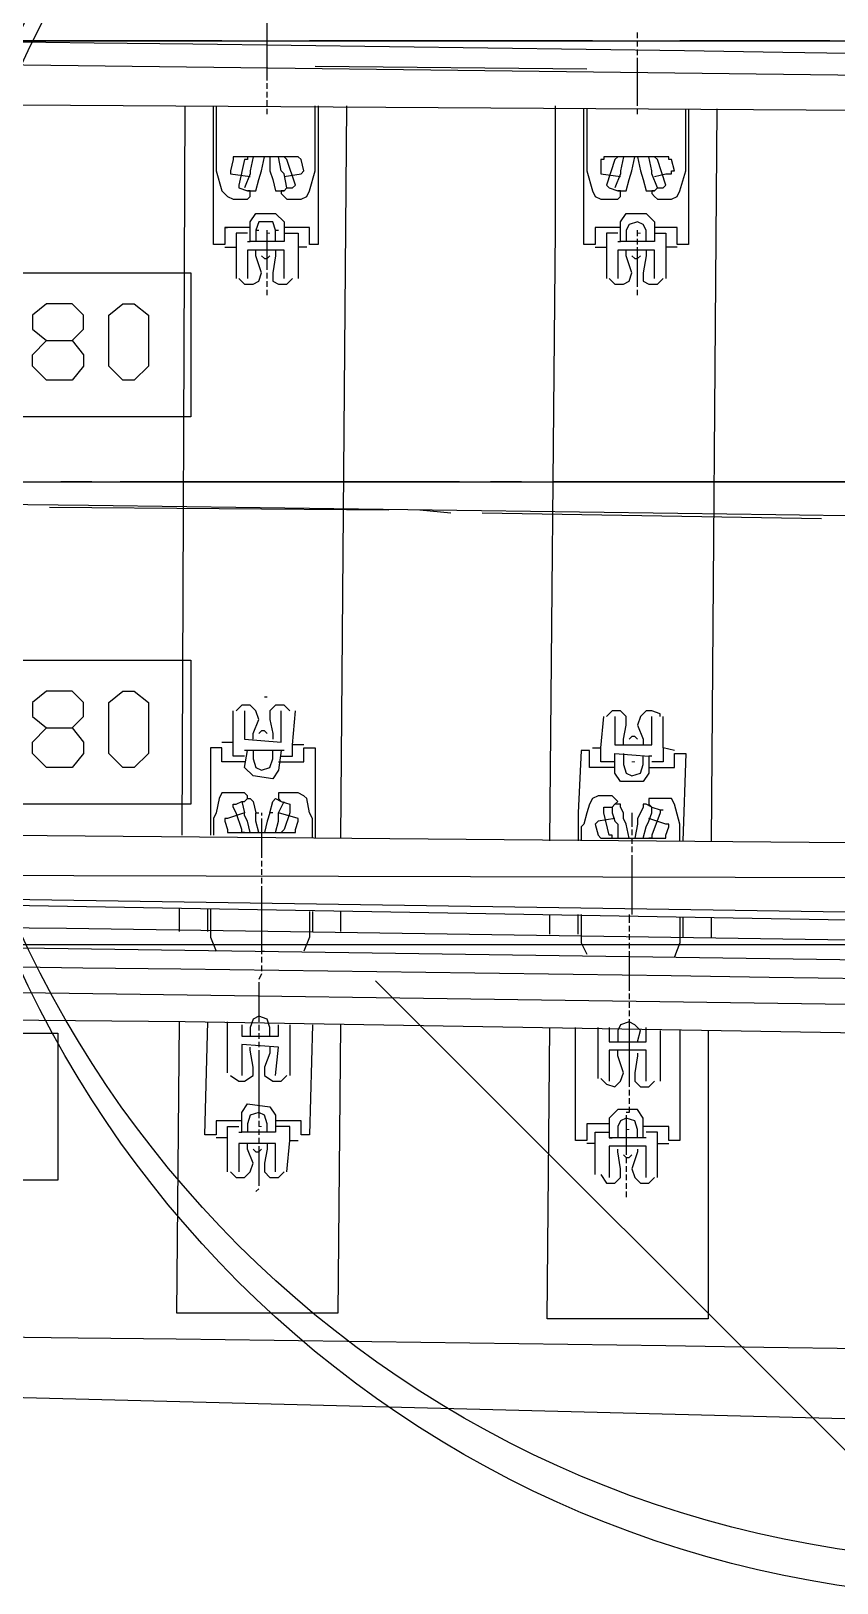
# Model space of a CAD drawing. Header units: millimetres. Extents: x -45 to 90, y -17 to 16.
# Drawn here: x 5.32 to 6.626, y -1.785 to 0.731 of the extents above; entities that cross this region are included whole.
import ezdxf

# ---------------------------------------------------------------- set-up
doc = ezdxf.new("R2010")
doc.units = ezdxf.units.MM
doc.header["$PDMODE"] = 3
doc.layers.add('PDF_Geometry', color=7, linetype='Continuous')

msp = doc.modelspace()

# ---------------------------------------------------------------- linework, layer by layer
at = {"color": 2}
for p, q in [((0, 0), (53.4325, 0)), ((0, 0), (42.783, 0)), ((0, -0.75), (53.4325, -0.75))]:
    msp.add_line(p, q, dxfattribs=at)
at = {"color": 6}
msp.add_lwpolyline([(-0.0021, -1.3499), (23.64, -1.95), (23.7209, 1.35), (0.0002, 1.3501)], close=True, dxfattribs=at)
at = {"color": 4}
for centre in [(6.8933, 0), (6.8928, -0.0589)]:
    msp.add_circle(centre, 1.75, dxfattribs=at)
at = {"color": 2}
for radius in [500.8082, 500.0582, 499.3082]:
    msp.add_arc((-0.8299, -500.0575), radius, 85.235272, 89.904911, dxfattribs=at)
at = {"color": 5}
msp.add_arc((-0.8299, -500.0575), 498.7082, 85.235272, 89.904911, dxfattribs=at)
at = {"color": 4}
msp.add_point((6.8783, -1.8089), dxfattribs=at)
at = {"layer": 'PDF_Geometry', "lineweight": 25}
for points in [[(5.7026, 0.6509), (5.7026, 0.6647), (5.7026, 0.6784), (5.7026, 0.6922), (5.7026, 0.706), (5.7026, 0.7197), (5.7026, 0.7335), (5.7026, 0.7472)], [(16.0903, 0.4309), (14.5408, 0.4815), (12.9501, 0.5272), (10.6122, 0.5868), (8.2789, 0.6326), (7.683, 0.6464), (3.9882, 0.6922), (0.298, 0.7151), (0.1971, 0.7151), (-0.0046, 0.7151), (0.1971, 0.7151), (7.683, 0.7151), (8.2789, 0.706), (10.6168, 0.6601), (12.9501, 0.6005), (14.5408, 0.5547), (16.0903, 0.5043), (16.2553, 0.4997), (16.7137, 0.4815), (16.7733, 0.4815)], [(6.3032, 0.7197), (6.3032, 0.7289)], [(6.3032, 0.706), (6.3032, 0.7151)], [(6.6149, 0.7151), (6.3719, 0.7151), (7.5225, 0.7151), (7.1466, 0.7151)], [(-0.4813, 0.683), (-0.0046, 0.683), (-0.0046, 0.628), (2.6588, 0.628), (7.683, 0.5961), (8.2789, 0.5868), (10.6122, 0.5363), (12.9456, 0.4767), (13.2435, 0.5043), (14.2429, 0.4767), (14.5362, 0.4309), (14.6508, 0.4309)], [(6.3032, 0.6922), (6.3032, 0.7014)], [(6.3032, 0.6097), (6.3032, 0.6189), (6.3032, 0.6234), (6.3032, 0.6326), (6.3032, 0.6372), (6.3032, 0.6464), (6.3032, 0.6509), (6.3032, 0.6601), (6.3032, 0.6647), (6.3032, 0.6739), (6.3032, 0.6784), (6.3032, 0.6876)], [(6.2206, 0.6693), (5.7806, 0.6739)], [(5.7026, 0.6372), (5.7026, 0.6464)], [(5.7026, 0.6234), (5.7026, 0.6326)], [(5.5651, -0.573), (5.5697, 0.6097)], [(5.6751, 0.4126), (5.6339, 0.4126), (5.6339, 0.3851), (5.6155, 0.3851), (5.6155, 0.6097)], [(5.6201, 0.6097), (5.6201, 0.5961), (5.6201, 0.5088), (5.6201, 0.5043), (5.6293, 0.4722), (5.6385, 0.463), (5.6476, 0.4584), (5.6706, 0.4584), (5.6751, 0.463), (5.6751, 0.4676), (5.6751, 0.4722), (5.6706, 0.4722)], [(5.7026, 0.6097), (5.7026, 0.6189)], [(5.7026, 0.5961), (5.7026, 0.6051)], [(5.7301, 0.4722), (5.7256, 0.4722), (5.7256, 0.4676), (5.7301, 0.463), (5.7347, 0.4584), (5.7577, 0.4584), (5.7668, 0.463), (5.7714, 0.4722), (5.7806, 0.5043), (5.7806, 0.5088), (5.7806, 0.5961), (5.7806, 0.6097)], [(5.7852, 0.6097), (5.7852, 0.3851), (5.7714, 0.3851), (5.7714, 0.408), (5.7714, 0.4126), (5.7301, 0.4126)], [(5.831, 0.6097), (5.8218, -0.5776)], [(6.1611, -0.5822), (6.1702, 0.408), (6.1702, 0.5961), (6.1702, 0.6097)], [(6.2757, 0.4126), (6.2344, 0.4126), (6.2344, 0.408), (6.2344, 0.3851), (6.2161, 0.3851), (6.2161, 0.408), (6.2161, 0.5961), (6.2161, 0.6051)], [(6.2206, 0.6051), (6.2206, 0.5961), (6.2206, 0.5088), (6.2206, 0.5043), (6.2298, 0.4722), (6.2344, 0.463), (6.2436, 0.4584), (6.2711, 0.4584), (6.2757, 0.463), (6.2757, 0.4676), (6.2757, 0.4722), (6.2711, 0.4722)], [(6.3032, 0.5961), (6.3032, 0.6051)], [(6.3307, 0.4722), (6.3261, 0.4722), (6.3261, 0.4676), (6.3307, 0.463), (6.3353, 0.4584), (6.3536, 0.4584), (6.3582, 0.4584), (6.3673, 0.463), (6.3719, 0.4722), (6.3811, 0.5043), (6.3811, 0.5088), (6.3811, 0.6051)], [(6.3857, 0.6051), (6.3857, 0.3851), (6.3673, 0.3851), (6.3673, 0.4126), (6.3536, 0.4126), (6.3307, 0.4126)], [(6.4315, 0.6051), (6.4224, -0.5822)], [(5.7301, 0.4951), (5.7577, 0.4997), (5.7622, 0.5043), (5.7577, 0.5226), (5.7531, 0.5272), (5.7072, 0.5272), (5.6981, 0.5272), (5.6476, 0.5272), (5.6476, 0.5226), (5.6431, 0.5043), (5.6431, 0.4997), (5.6751, 0.4951)], [(5.6706, 0.5272), (5.6706, 0.5226), (5.666, 0.5226), (5.6568, 0.4815), (5.6568, 0.4767), (5.6706, 0.4722), (5.6797, 0.4722), (5.6843, 0.4722), (5.6889, 0.4905), (5.6935, 0.5043), (5.6981, 0.5272)], [(5.6797, 0.5272), (5.6751, 0.5043), (5.6751, 0.4997), (5.666, 0.4767)], [(5.7072, 0.5272), (5.7072, 0.5043), (5.7118, 0.4905), (5.7164, 0.4722), (5.721, 0.4722), (5.7256, 0.4722), (5.7301, 0.4722), (5.7347, 0.4767), (5.7439, 0.4767), (5.7485, 0.4815), (5.7347, 0.5226), (5.7301, 0.5272)], [(5.7347, 0.4767), (5.7301, 0.4997), (5.7256, 0.5043), (5.721, 0.5272)], [(6.3307, 0.4951), (6.349, 0.4997), (6.3582, 0.4997), (6.3582, 0.5043), (6.3628, 0.5043), (6.3582, 0.5226), (6.3536, 0.5226), (6.3536, 0.5272), (6.349, 0.5272), (6.3032, 0.5272), (6.2986, 0.5272), (6.2482, 0.5272), (6.2482, 0.5226), (6.2436, 0.5226), (6.2436, 0.5043), (6.2436, 0.4997), (6.2757, 0.4951)], [(6.2711, 0.5272), (6.2665, 0.5226), (6.2527, 0.4815), (6.2573, 0.4767), (6.2711, 0.4722), (6.2802, 0.4722), (6.2848, 0.4722), (6.2894, 0.4905), (6.294, 0.5043), (6.2986, 0.5272)], [(6.2802, 0.5272), (6.2757, 0.5043), (6.2757, 0.4997), (6.2665, 0.4767)], [(6.3032, 0.5272), (6.3077, 0.5043), (6.3123, 0.4905), (6.3169, 0.4722), (6.3215, 0.4722), (6.3261, 0.4722), (6.3307, 0.4722), (6.3353, 0.4767), (6.3444, 0.4767), (6.349, 0.4815), (6.3353, 0.5226), (6.3307, 0.5272)], [(6.3353, 0.4767), (6.3261, 0.4997), (6.3261, 0.5043), (6.3215, 0.5272)], [(5.6706, 0.3897), (5.6751, 0.3897), (5.6751, 0.4126), (5.6751, 0.4217), (5.6843, 0.4355), (5.7164, 0.4355), (5.7301, 0.4217), (5.7301, 0.408), (5.7301, 0.3897), (5.6751, 0.3897)], [(6.2711, 0.3897), (6.2757, 0.3897), (6.2757, 0.408), (6.2757, 0.4217), (6.2848, 0.4355), (6.3169, 0.4355), (6.3307, 0.4217), (6.3307, 0.408), (6.3307, 0.3897), (6.2757, 0.3897)], [(5.6339, 0.4126), (5.6385, 0.4126)], [(5.6706, 0.4034), (5.6522, 0.4034), (5.6522, 0.3805)], [(5.7164, 0.3897), (5.7164, 0.408), (5.7118, 0.4217), (5.7026, 0.4217), (5.6889, 0.4217), (5.6843, 0.408), (5.6843, 0.3897)], [(5.6843, 0.408), (5.6889, 0.408)], [(5.7026, 0.3438), (5.7026, 0.3576), (5.7026, 0.3713), (5.7026, 0.3851), (5.7026, 0.3988), (5.7026, 0.408)], [(5.7164, 0.408), (5.721, 0.408)], [(5.7301, 0.4034), (5.7531, 0.4034), (5.7531, 0.3805)], [(6.2711, 0.4034), (6.2527, 0.4034), (6.2527, 0.3805)], [(6.3169, 0.3897), (6.3169, 0.408), (6.3123, 0.4172), (6.3032, 0.4217), (6.2894, 0.4172), (6.2848, 0.408), (6.2848, 0.3897)], [(6.3032, 0.3988), (6.3032, 0.408)], [(6.3307, 0.4034), (6.349, 0.4034), (6.349, 0.3805)], [(5.6339, 0.3805), (5.6522, 0.3805), (5.6522, 0.3301)], [(5.7668, 0.3805), (5.7531, 0.3805), (5.7531, 0.3301)], [(6.2344, 0.3805), (6.2527, 0.3805), (6.2527, 0.3301)], [(6.3032, 0.3851), (6.3032, 0.3942)], [(6.3032, 0.3163), (6.3032, 0.3255), (6.3032, 0.3301), (6.3032, 0.3392), (6.3032, 0.3438), (6.3032, 0.353), (6.3032, 0.3576), (6.3032, 0.3669), (6.3032, 0.3713), (6.3032, 0.3805)], [(6.3673, 0.3805), (6.349, 0.3805), (6.349, 0.3301)], [(5.6568, 0.3301), (5.666, 0.3209), (5.6797, 0.3209), (5.6889, 0.3255), (5.6935, 0.3392), (5.6843, 0.3669), (5.6843, 0.3759)], [(5.7301, 0.3301), (5.7301, 0.3759), (5.6706, 0.3759), (5.6706, 0.3301)], [(5.6935, 0.3669), (5.6981, 0.3621), (5.7026, 0.3621), (5.7072, 0.3669)], [(5.7164, 0.3759), (5.7164, 0.3669), (5.7118, 0.3392), (5.7118, 0.3255), (5.721, 0.3209), (5.7347, 0.3209), (5.7439, 0.3301)], [(6.2573, 0.3301), (6.2665, 0.3209), (6.2802, 0.3209), (6.2894, 0.3255), (6.294, 0.3392), (6.2848, 0.3669), (6.2848, 0.3759)], [(6.3307, 0.3301), (6.3307, 0.3759), (6.2711, 0.3759), (6.2711, 0.3301)], [(6.294, 0.3669), (6.2986, 0.3621), (6.3032, 0.3621), (6.3077, 0.3669)], [(6.3169, 0.3759), (6.3169, 0.3669), (6.3123, 0.3392), (6.3123, 0.3255), (6.3215, 0.3209), (6.3353, 0.3209), (6.3444, 0.3301)], [(5.7026, 0.3301), (5.7026, 0.3392)], [(5.7026, 0.3163), (5.7026, 0.3255)], [(5.7026, 0.3026), (5.7026, 0.3117)], [(6.3032, 0.3026), (6.3032, 0.3117)], [(5.3863, 0.2292), (5.4047, 0.2063), (5.4047, 0.1879), (5.3863, 0.165), (5.3451, 0.165), (5.3222, 0.1879), (5.3222, 0.2063), (5.3451, 0.2292), (5.3863, 0.2292), (5.4047, 0.2475), (5.4047, 0.2705), (5.3863, 0.2888), (5.3451, 0.2888), (5.3222, 0.2705), (5.3222, 0.2475), (5.3451, 0.2292)], [(5.4184, 0), (5.368, 0)], [(6.0144, 0), (5.4643, 0)], [(6.1152, 0), (6.0648, 0)], [(6.7157, 0), (6.1656, 0)], [(5.8998, -0.0458), (5.3497, -0.0413)], [(6.0006, -0.0504), (5.9502, -0.0458)], [(6.6011, -0.0596), (6.051, -0.0504)], [(5.3863, -0.3988), (5.4047, -0.4217), (5.4047, -0.4401), (5.3863, -0.463), (5.3451, -0.463), (5.3222, -0.4401), (5.3222, -0.4217), (5.3451, -0.3988), (5.3863, -0.3988), (5.4047, -0.3805), (5.4047, -0.3576), (5.3863, -0.3392), (5.3451, -0.3392), (5.3222, -0.3576), (5.3222, -0.3805), (5.3451, -0.3988)], [(5.6981, -0.3484), (5.7026, -0.3484)], [(5.6293, -0.4217), (5.6476, -0.4217), (5.6476, -0.3713)], [(5.6797, -0.4172), (5.6797, -0.408), (5.6889, -0.3851), (5.6843, -0.3713), (5.6751, -0.3621), (5.6614, -0.3621), (5.6522, -0.3713)], [(5.666, -0.3713), (5.666, -0.4172), (5.7256, -0.4217), (5.7256, -0.3713)], [(5.7393, -0.3713), (5.7301, -0.3621), (5.7164, -0.3621), (5.7072, -0.3713), (5.7072, -0.3851), (5.7118, -0.408), (5.7118, -0.4172)], [(5.7622, -0.4263), (5.7439, -0.4263), (5.7485, -0.3713)], [(6.2802, -0.4263), (6.2802, -0.4172), (6.2848, -0.3942), (6.2848, -0.3805), (6.2757, -0.3713), (6.2619, -0.3713), (6.2527, -0.3805)], [(6.3398, -0.3805), (6.3398, -0.3759), (6.3261, -0.3713), (6.3169, -0.3713), (6.3077, -0.3805), (6.3032, -0.3942), (6.3123, -0.4172), (6.3123, -0.4263)], [(6.2298, -0.4309), (6.2436, -0.4309), (6.2482, -0.3805)], [(6.2665, -0.3805), (6.2665, -0.4263), (6.3261, -0.4263), (6.3261, -0.3805)], [(6.3628, -0.4353), (6.3444, -0.4309), (6.3444, -0.3805)], [(5.666, -0.4447), (5.6476, -0.4447), (5.6476, -0.4217)], [(5.7026, -0.408), (5.6981, -0.4034), (5.6935, -0.4034), (5.6889, -0.408)], [(5.7256, -0.4447), (5.7439, -0.4447), (5.7439, -0.4263)], [(6.3032, -0.4172), (6.2986, -0.4126), (6.294, -0.4126), (6.2894, -0.4172)], [(5.666, -0.4538), (5.6293, -0.4538), (5.6293, -0.4309), (5.611, -0.4309), (5.611, -0.5363), (5.611, -0.573)], [(5.7301, -0.4353), (5.7256, -0.4353), (5.721, -0.4676), (5.7118, -0.4813), (5.6797, -0.4767), (5.666, -0.463), (5.6706, -0.4353)], [(5.7256, -0.4353), (5.6706, -0.4353), (5.666, -0.4353)], [(5.6797, -0.4353), (5.6797, -0.4492), (5.6843, -0.463), (5.6935, -0.4676), (5.7072, -0.463), (5.7118, -0.4492), (5.7118, -0.4353)], [(5.721, -0.4538), (5.7622, -0.4538), (5.7622, -0.4309), (5.7806, -0.4309), (5.7806, -0.5363), (5.7806, -0.5776)], [(6.2665, -0.463), (6.2252, -0.463), (6.2252, -0.4353), (6.2115, -0.4353), (6.2069, -0.5363), (6.2069, -0.5822)], [(6.2665, -0.4538), (6.2436, -0.4538), (6.2436, -0.4309)], [(6.3261, -0.4447), (6.3215, -0.4447), (6.3215, -0.4722), (6.3123, -0.4859), (6.2757, -0.4859), (6.2665, -0.4722), (6.2665, -0.4401), (6.3215, -0.4447)], [(6.2802, -0.4401), (6.2802, -0.4584), (6.2848, -0.4722), (6.294, -0.4767), (6.3077, -0.4722), (6.3123, -0.4584), (6.3123, -0.4447)], [(6.3215, -0.463), (6.3398, -0.463), (6.3628, -0.463), (6.3628, -0.4401), (6.3811, -0.4401), (6.3765, -0.5822)], [(6.3444, -0.4309), (6.3444, -0.4538), (6.3398, -0.4538), (6.3261, -0.4538)], [(-0.0046, -0.6097), (-0.0046, -0.5822), (0, -0.5134), (0.298, -0.518), (2.6542, -0.5455), (3.2456, -0.5547), (6.8899, -0.5868), (7.6692, -0.6005), (8.2789, -0.6051), (12.9501, -0.6509), (13.2481, -0.6876), (14.2474, -0.7014), (14.5408, -0.6693), (14.6829, -0.6693)], [(5.666, -0.518), (5.6706, -0.5134), (5.6706, -0.5088), (5.666, -0.5043), (5.6614, -0.5043), (5.6385, -0.5043), (5.6293, -0.5043), (5.6247, -0.5134), (5.6201, -0.5363), (5.6155, -0.5455), (5.6155, -0.5499), (5.6155, -0.573)], [(5.6751, -0.5684), (5.6706, -0.5499), (5.666, -0.5409), (5.666, -0.5363), (5.6385, -0.5455), (5.6339, -0.5455), (5.6339, -0.5499), (5.6385, -0.5638), (5.6385, -0.5684), (5.6431, -0.5684), (5.6889, -0.5684), (5.6981, -0.5684), (5.7439, -0.5684), (5.7485, -0.5684), (5.7485, -0.5638), (5.7531, -0.5499), (5.7531, -0.5455), (5.721, -0.5363), (5.7301, -0.518)], [(5.666, -0.5684), (5.6614, -0.5684), (5.6614, -0.5638), (5.6522, -0.5363), (5.6476, -0.5272), (5.6476, -0.5226), (5.6522, -0.5226), (5.6614, -0.518), (5.666, -0.518), (5.6706, -0.5134), (5.6751, -0.5134), (5.6797, -0.518), (5.6843, -0.5363), (5.6889, -0.5363)], [(5.6614, -0.518), (5.666, -0.5363)], [(5.7118, -0.5363), (5.7072, -0.5363), (5.7118, -0.518), (5.7164, -0.5134), (5.7256, -0.518), (5.7393, -0.5226), (5.7393, -0.5272), (5.7393, -0.5363), (5.7301, -0.5638), (5.7256, -0.5684)], [(5.776, -0.5776), (5.776, -0.5499), (5.776, -0.5455), (5.7714, -0.5363), (5.7668, -0.5134), (5.7622, -0.5088), (5.7531, -0.5043), (5.7256, -0.5043), (5.721, -0.5043), (5.721, -0.5088), (5.721, -0.5134), (5.7256, -0.518)], [(6.2665, -0.5226), (6.2711, -0.518), (6.2665, -0.5134), (6.2619, -0.5088), (6.239, -0.5088), (6.2298, -0.5134), (6.2252, -0.5226), (6.2206, -0.5363), (6.2161, -0.5547), (6.2115, -0.5593), (6.2115, -0.5822)], [(6.2619, -0.5776), (6.2619, -0.573), (6.2573, -0.573), (6.2482, -0.5363), (6.2482, -0.5318), (6.2482, -0.5272), (6.2619, -0.5272)], [(6.2894, -0.5776), (6.2848, -0.5547), (6.2802, -0.5455), (6.2802, -0.5363), (6.2757, -0.5272), (6.2757, -0.5226), (6.2711, -0.5226), (6.2665, -0.5226), (6.2619, -0.5272), (6.2619, -0.5363), (6.2665, -0.5499), (6.2711, -0.5547), (6.2711, -0.5776)], [(6.3719, -0.5822), (6.3719, -0.5593), (6.3719, -0.5547), (6.3628, -0.5226), (6.3582, -0.5134), (6.349, -0.5134), (6.3398, -0.5134), (6.3261, -0.5134), (6.3215, -0.5134), (6.3215, -0.518), (6.3215, -0.5226), (6.3261, -0.5272), (6.3169, -0.5226), (6.3123, -0.5226), (6.3123, -0.5272), (6.3077, -0.5363), (6.3032, -0.5455), (6.3032, -0.5547), (6.2986, -0.5776)], [(6.3123, -0.5776), (6.3169, -0.5593), (6.3215, -0.5499), (6.3261, -0.5363), (6.3261, -0.5272), (6.3398, -0.5318), (6.3444, -0.5318)], [(5.6889, -0.5684), (5.6843, -0.5499), (5.6843, -0.5363)], [(5.6935, -0.5363), (5.6935, -0.5409)], [(5.6935, -0.5455), (5.6935, -0.5547), (5.6935, -0.5593), (5.6935, -0.5684), (5.6935, -0.573), (5.6935, -0.5822), (5.6935, -0.5868), (5.6935, -0.5959), (5.6935, -0.6005), (5.6935, -0.6097)], [(5.7072, -0.5363), (5.7026, -0.5499), (5.6981, -0.5684)], [(5.7164, -0.5684), (5.721, -0.5499), (5.721, -0.5409), (5.721, -0.5363)], [(6.2665, -0.5455), (6.239, -0.5499), (6.2344, -0.5547), (6.239, -0.573), (6.2436, -0.5776), (6.2894, -0.5776), (6.2986, -0.5776), (6.3444, -0.5776), (6.349, -0.5776), (6.349, -0.573), (6.3536, -0.5593), (6.3536, -0.5547), (6.349, -0.5547), (6.3215, -0.5455)], [(6.294, -0.5363), (6.294, -0.5455), (6.294, -0.5499), (6.294, -0.5593)], [(6.3398, -0.5318), (6.3398, -0.5363), (6.3261, -0.573), (6.3261, -0.5776), (6.3215, -0.5776)], [(6.294, -0.5638), (6.294, -0.573)], [(6.294, -0.5776), (6.294, -0.5868)], [(6.294, -0.5914), (6.294, -0.6005)], [(9.6633, -0.7747), (8.2789, -0.7564), (7.6692, -0.738), (6.8899, -0.7151), (5.07, -0.683), (3.2456, -0.6645), (2.6542, -0.6555), (0.298, -0.628), (-0.0046, -0.6234), (-0.0046, -0.6143), (-0.0046, -0.6097), (0.1971, -0.6097), (0.298, -0.6097), (0.1971, -0.6097), (-0.0046, -0.6051)], [(12.9501, -0.7747), (8.2789, -0.7289), (7.6692, -0.7197), (6.8899, -0.7014), (3.2456, -0.6464), (2.6542, -0.6372), (0.298, -0.6097), (2.6542, -0.628), (3.2456, -0.6326), (6.8899, -0.6418), (7.6692, -0.6509), (8.2789, -0.6555), (12.9501, -0.7014)], [(5.6935, -0.6143), (5.6935, -0.6234)], [(5.6935, -0.628), (5.6935, -0.6372)], [(6.294, -0.6051), (6.294, -0.6189), (6.294, -0.6326), (6.294, -0.6464), (6.294, -0.6601), (6.294, -0.6739), (6.294, -0.6876), (6.294, -0.7014)], [(5.6935, -0.6418), (5.6935, -0.6509)], [(5.6935, -0.6555), (5.6935, -0.6693), (5.6935, -0.683), (5.6935, -0.6968), (5.6935, -0.7105), (5.6935, -0.7243), (5.6935, -0.738), (5.6935, -0.7518), (5.6935, -0.7655)], [(8.4623, -0.7701), (5.3772, -0.7243), (2.2921, -0.6968), (-0.7885, -0.6876), (-0.8068, -0.6876)], [(5.5605, -0.7289), (5.5605, -0.6922)], [(5.6064, -0.7289), (5.6064, -0.6922)], [(5.611, -0.6922), (5.611, -0.738), (5.6201, -0.761)], [(5.7714, -0.6968), (5.7714, -0.738), (5.7622, -0.761)], [(5.776, -0.6968), (5.776, -0.7289)], [(5.8218, -0.6968), (5.8218, -0.7289)], [(6.1611, -0.7335), (6.1611, -0.7014)], [(6.2069, -0.7335), (6.2069, -0.7014)], [(6.2115, -0.7014), (6.2115, -0.7472), (6.2206, -0.7655)], [(6.2894, -0.7014), (6.2894, -0.7151)], [(-0.7472, -0.7197), (-0.8068, -0.7197), (2.1133, -0.7243), (5.0379, -0.7518), (7.958, -0.7931), (10.8781, -0.8526), (13.7982, -0.9306), (16.7183, -1.0268), (16.402, -1.0131), (16.4295, -1.0083), (16.4478, -0.9902), (16.4524, -0.9672), (16.4478, -0.9397), (16.4295, -0.9214), (16.4066, -0.9122), (16.3791, -0.9122), (16.3791, -0.8985), (16.4524, -0.9031), (16.4524, -0.9535)], [(6.2894, -0.7197), (6.2894, -0.7289)], [(6.3719, -0.706), (6.3719, -0.7472), (6.3628, -0.7701)], [(6.3765, -0.706), (6.3765, -0.738)], [(6.4224, -0.706), (6.4224, -0.738)], [(6.2894, -0.7335), (6.2894, -0.7426)], [(6.2894, -0.7472), (6.2894, -0.7564)], [(5.6935, -0.7701), (5.6935, -0.7791)], [(6.2894, -0.761), (6.2894, -0.7701), (6.2894, -0.7747), (6.2894, -0.7839), (6.2894, -0.7885), (6.2894, -0.7976), (6.2894, -0.8022), (6.2894, -0.8114), (6.2894, -0.816), (6.2894, -0.8251)], [(16.7733, -1.1002), (16.7183, -1.0956), (13.8074, -1.0039), (10.8965, -0.926), (7.9855, -0.8664), (5.0746, -0.8251), (2.1637, -0.7976), (-0.7472, -0.7885), (-0.8068, -0.7885)], [(5.6935, -0.7976), (5.6889, -0.8068)], [(5.6935, -0.7839), (5.6935, -0.7931)], [(5.6889, -0.8114), (5.6889, -0.8206), (5.6889, -0.8251), (5.6889, -0.8343), (5.6889, -0.8389), (5.6889, -0.8481), (5.6889, -0.8526), (5.6889, -0.8618), (5.6889, -0.8664), (5.6889, -0.8756)], [(6.2894, -0.8297), (6.2894, -0.8389)], [(14.6463, -1.0773), (11.6207, -0.9902), (8.5952, -0.926), (5.5697, -0.8756), (2.5442, -0.8481), (-0.4813, -0.8343)], [(6.2894, -0.8435), (6.2894, -0.8526)], [(5.8218, -0.8802), (5.8172, -1.3477), (5.556, -1.3477), (5.5605, -0.8756)], [(5.6614, -1.036), (5.6201, -1.036), (5.6201, -1.0589), (5.6018, -1.0589), (5.6064, -0.8756)], [(5.6385, -0.9581), (5.6385, -0.8756)], [(5.6614, -0.8802), (5.6614, -0.8985), (5.721, -0.8985), (5.721, -0.8802)], [(5.7072, -0.8985), (5.7072, -0.8847), (5.7026, -0.871), (5.6889, -0.8664), (5.6797, -0.871), (5.6751, -0.8847), (5.6751, -0.8985)], [(5.6889, -0.8802), (5.6889, -0.8893)], [(5.776, -0.8802), (5.7714, -1.0589), (5.7577, -1.0589), (5.7577, -1.036), (5.7164, -1.036)], [(5.7393, -0.8802), (5.7393, -0.9627)], [(6.3032, -0.9077), (6.3077, -0.8893), (6.2986, -0.8802), (6.2894, -0.8756), (6.2757, -0.8802), (6.2711, -0.8893), (6.2711, -0.9077)], [(6.2894, -0.8572), (6.2894, -0.8664)], [(6.2894, -0.871), (6.2894, -0.8847), (6.2894, -0.8985), (6.2894, -0.9122), (6.2894, -0.926), (6.2894, -0.9397), (6.2894, -0.9535), (6.2894, -0.9672), (6.2894, -0.981)], [(5.6889, -0.8937), (5.6889, -0.9031)], [(6.4178, -0.8893), (6.4178, -1.3569), (6.1565, -1.3569), (6.1611, -0.8847)], [(6.2573, -1.0406), (6.2206, -1.0406), (6.2206, -1.0681), (6.2023, -1.0681), (6.2023, -0.8847)], [(6.239, -0.9672), (6.239, -0.8847)], [(6.2573, -0.8847), (6.2573, -0.9077), (6.3169, -0.9077), (6.3169, -0.8847)], [(6.3719, -0.8893), (6.3719, -1.0681), (6.3536, -1.0681), (6.3536, -1.0452), (6.3123, -1.0452)], [(6.3398, -0.8893), (6.3398, -0.9718)], [(5.6431, -0.9627), (5.6568, -0.9718), (5.666, -0.9718), (5.6797, -0.9627), (5.6797, -0.9489), (5.6751, -0.9214), (5.6751, -0.9168)], [(5.7164, -0.9627), (5.721, -0.9168), (5.6614, -0.9122), (5.6614, -0.9627)], [(5.6889, -0.9077), (5.6889, -0.9168)], [(5.6889, -0.9214), (5.6889, -0.9352), (5.6889, -0.9489), (5.6889, -0.9627), (5.6889, -0.9764), (5.6889, -0.9902), (5.6889, -1.0039), (5.6889, -1.0177), (5.6889, -1.0314)], [(5.7072, -0.9168), (5.7072, -0.926), (5.6981, -0.9489), (5.6981, -0.9627), (5.7118, -0.9718), (5.7256, -0.9718), (5.7347, -0.9627)], [(6.2436, -0.9672), (6.2527, -0.9764), (6.2665, -0.981), (6.2757, -0.9718), (6.2802, -0.9581), (6.2711, -0.9306), (6.2711, -0.9214)], [(6.3169, -0.9718), (6.3169, -0.9214), (6.2573, -0.9214), (6.2573, -0.9718)], [(6.3032, -0.926), (6.3032, -0.9306), (6.2986, -0.9581), (6.2986, -0.9718), (6.3077, -0.981), (6.3215, -0.981), (6.3307, -0.9718)], [(6.2894, -0.9856), (6.2894, -0.9948)], [(6.2894, -0.9993), (6.2894, -1.0083)], [(5.6568, -1.0543), (5.6614, -1.0543), (5.6614, -1.0223), (5.6706, -1.0083), (5.7072, -1.0131), (5.7164, -1.0268), (5.7164, -1.0543), (5.6614, -1.0543)], [(5.7026, -1.0543), (5.7026, -1.0406), (5.6981, -1.0268), (5.6889, -1.0223), (5.6751, -1.0268), (5.6706, -1.0406), (5.6706, -1.0543)], [(6.3123, -1.0635), (6.3123, -1.0314), (6.3032, -1.0177), (6.2711, -1.0177), (6.2573, -1.0314), (6.2573, -1.0635), (6.2619, -1.0635)], [(6.3032, -1.0635), (6.3032, -1.0498), (6.2986, -1.036), (6.2848, -1.0314), (6.2757, -1.036), (6.2711, -1.0452), (6.2711, -1.0635)], [(6.2894, -1.0131), (6.2894, -1.0223), (6.2848, -1.0223)], [(6.2848, -1.0268), (6.2848, -1.036), (6.2848, -1.0406), (6.2848, -1.0498), (6.2848, -1.0543), (6.2848, -1.0635), (6.2848, -1.0681), (6.2848, -1.0773), (6.2848, -1.0819), (6.2848, -1.091)], [(5.6385, -1.0635), (5.6385, -1.0452), (5.6568, -1.0452)], [(5.6889, -1.036), (5.6889, -1.0452)], [(5.6889, -1.0498), (5.6889, -1.0589)], [(5.7393, -1.0681), (5.7393, -1.0452), (5.7164, -1.0452)], [(6.2344, -1.0727), (6.2344, -1.0543), (6.2573, -1.0543)], [(6.3353, -1.0727), (6.3353, -1.0543), (6.3169, -1.0543)], [(5.6385, -1.1185), (5.6385, -1.0635), (5.6201, -1.0635)], [(5.6431, -1.1185), (5.6522, -1.1277), (5.666, -1.1277), (5.6751, -1.1185), (5.6797, -1.1048), (5.6706, -1.0819), (5.6706, -1.0727)], [(5.7164, -1.1185), (5.7164, -1.0727), (5.6568, -1.0727), (5.6568, -1.1185)], [(5.6797, -1.0819), (5.6843, -1.0864), (5.6889, -1.0864), (5.6935, -1.0819)], [(5.6889, -1.0635), (5.6889, -1.0727)], [(5.6889, -1.0773), (5.6889, -1.0864), (5.6889, -1.091), (5.6889, -1.1002), (5.6889, -1.1048), (5.6889, -1.1139), (5.6889, -1.1185), (5.6889, -1.1277), (5.6889, -1.1323), (5.6889, -1.1414)], [(5.7026, -1.0727), (5.7026, -1.0819), (5.6981, -1.1048), (5.6981, -1.1185), (5.7072, -1.1277), (5.721, -1.1277), (5.7301, -1.1185)], [(5.7347, -1.1185), (5.7393, -1.0681), (5.7531, -1.0681)], [(6.2344, -1.1229), (6.2344, -1.0727), (6.2206, -1.0727)], [(6.2436, -1.1229), (6.2527, -1.1369), (6.2665, -1.1369), (6.2757, -1.1277), (6.2757, -1.1139), (6.2711, -1.0864), (6.2711, -1.0819)], [(6.3169, -1.0635), (6.3123, -1.0635), (6.2573, -1.0635)], [(6.3169, -1.1277), (6.3169, -1.0773), (6.2573, -1.0773), (6.2573, -1.1277)], [(6.3032, -1.0819), (6.3032, -1.0864), (6.294, -1.1139), (6.2986, -1.1277), (6.3077, -1.1369), (6.3215, -1.1369), (6.3307, -1.1277)], [(6.3353, -1.1277), (6.3353, -1.0727), (6.3536, -1.0727)], [(6.2802, -1.091), (6.2848, -1.0956), (6.2894, -1.0956), (6.294, -1.091)], [(6.2848, -1.0956), (6.2848, -1.1048)], [(6.2848, -1.1094), (6.2848, -1.1185)], [(6.2848, -1.1229), (6.2848, -1.1323)], [(5.6889, -1.146), (5.6843, -1.1506)], [(6.2848, -1.1369), (6.2848, -1.146)], [(6.2848, -1.1506), (6.2848, -1.1598)]]:
    msp.add_lwpolyline(points, dxfattribs=at)
for points in [[(5.6293, 0.7151), (5.556, 0.7151), (5.1709, 0.7151)], [(6.2298, 0.7151), (6.0877, 0.7151), (5.7714, 0.7151)], [(4.112, 0.3392), (5.5789, 0.3392), (5.5789, 0.1054), (4.112, 0.1054)], [(5.4689, 0.165), (5.4459, 0.1879), (5.4459, 0.2705), (5.4689, 0.2888), (5.4872, 0.2888), (5.5101, 0.2705), (5.5101, 0.1879), (5.4872, 0.165)], [(4.112, -0.2888), (5.5789, -0.2888), (5.5789, -0.5226), (4.112, -0.5226)], [(5.4689, -0.463), (5.4459, -0.4401), (5.4459, -0.3576), (5.4689, -0.3392), (5.4872, -0.3392), (5.5101, -0.3576), (5.5101, -0.4401), (5.4872, -0.463)], [(4.144, -0.8937), (5.3634, -0.8937), (5.3634, -1.1323), (4.144, -1.1323)]]:
    msp.add_lwpolyline(points, close=True, dxfattribs=at)
at = {"layer": 'PDF_Geometry', "lineweight": 9}
for points in [[(5.7026, 0.7151), (5.7072, 0.7151)], [(6.3032, 0.7151), (6.3077, 0.7151)], [(5.7026, 0.4034), (5.7072, 0.4034)], [(6.3032, 0.4034), (6.3077, 0.4034)], [(6.294, -0.4538), (6.2986, -0.4538)], [(5.6935, -0.761), (5.6981, -0.761)], [(6.2894, -0.7701), (6.294, -0.7701)], [(5.6889, -1.0452), (5.6935, -1.0452)], [(6.2848, -1.0498), (6.2894, -1.0498)]]:
    msp.add_lwpolyline(points, dxfattribs=at)

doc.saveas('drawing.dxf')
